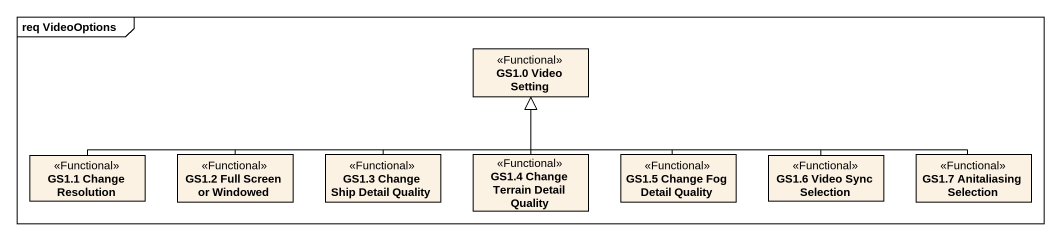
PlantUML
@startuml
mainframe req VideoOptions
hide circle
hide empty members
class "GS1.0 Video Setting" as GS1_0_Video_Setting <<Functional>>
class "GS1.1 Change Resolution" as GS1_1_Change_Resolution <<Functional>>
class "GS1.2 Full Screen or Windowed" as GS1_2_Full_Screen_or <<Functional>>
class "GS1.3 Change Ship Detail Quality" as GS1_3_Change_Ship_Detail <<Functional>>
class "GS1.4 Change Terrain Detail Quality" as GS1_4_Change_Terrain_Detail <<Functional>>
class "GS1.5 Change Fog Detail Quality" as GS1_5_Change_Fog_Detail <<Functional>>
class "GS1.6 Video Sync Selection" as GS1_6_Video_Sync_Selection <<Functional>>
class "GS1.7 Anitaliasing Selection" as GS1_7_Anitaliasing_Selection <<Functional>>
GS1_1_Change_Resolution -right-|> GS1_0_Video_Setting
GS1_2_Full_Screen_or -right-|> GS1_0_Video_Setting
GS1_3_Change_Ship_Detail -up-|> GS1_0_Video_Setting
GS1_4_Change_Terrain_Detail -up-|> GS1_0_Video_Setting
GS1_5_Change_Fog_Detail -up-|> GS1_0_Video_Setting
GS1_6_Video_Sync_Selection -left-|> GS1_0_Video_Setting
GS1_7_Anitaliasing_Selection -left-|> GS1_0_Video_Setting
@enduml
